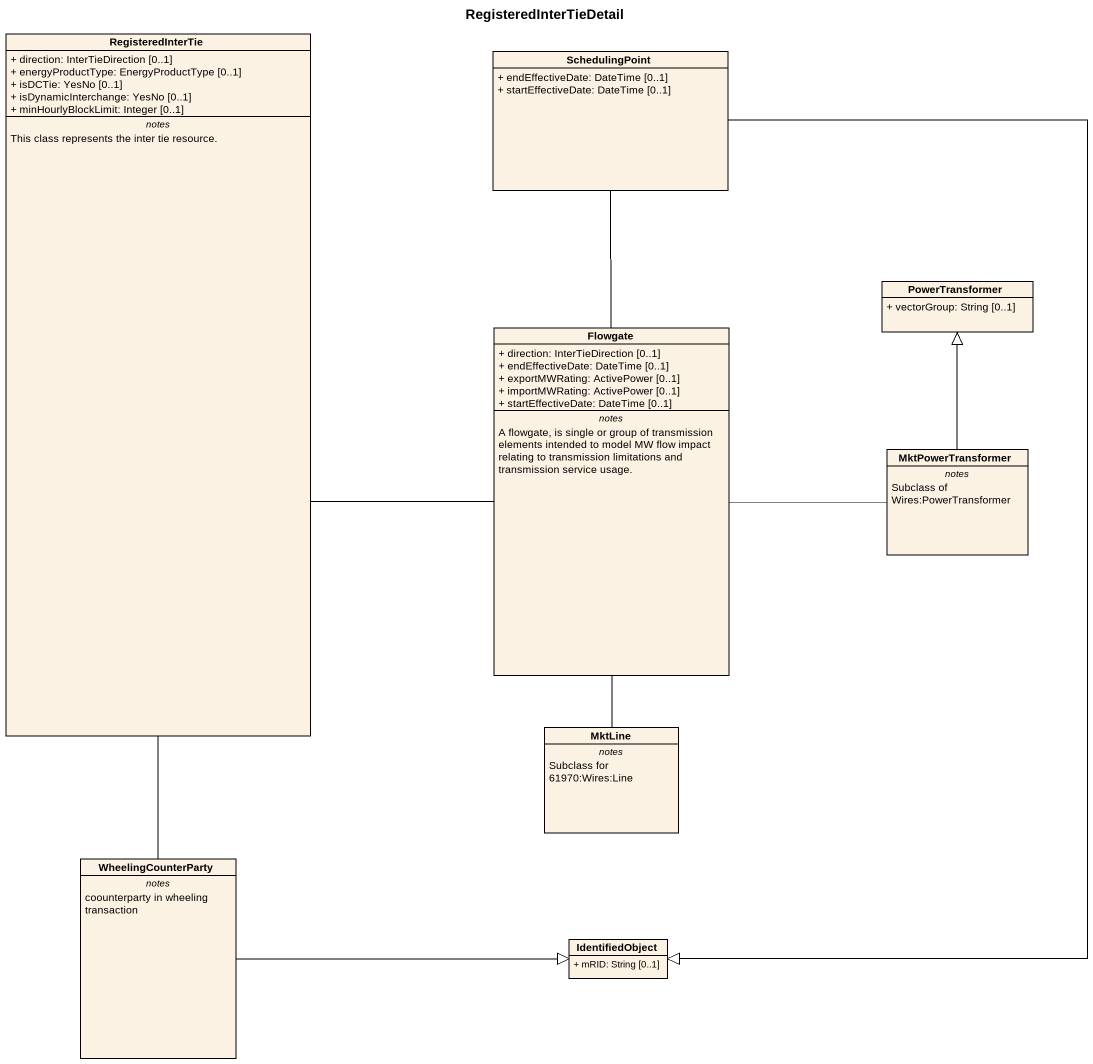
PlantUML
@startuml
title RegisteredInterTieDetail
hide circle
hide empty members
skinparam classAttributeIconSize 0
class RegisteredInterTie {
  + direction: InterTieDirection [0..1]
  + energyProductType: EnergyProductType [0..1]
  + isDCTie: YesNo [0..1]
  + isDynamicInterchange: YesNo [0..1]
  + minHourlyBlockLimit: Integer [0..1]
  -- notes --
  This class represents the inter tie resource.
}
class SchedulingPoint {
  + endEffectiveDate: DateTime [0..1]
  + startEffectiveDate: DateTime [0..1]
}
class PowerTransformer {
  + vectorGroup: String [0..1]
}
class Flowgate {
  + direction: InterTieDirection [0..1]
  + endEffectiveDate: DateTime [0..1]
  + exportMWRating: ActivePower [0..1]
  + importMWRating: ActivePower [0..1]
  + startEffectiveDate: DateTime [0..1]
  -- notes --
  A flowgate, is single or group of transmission elements intended to model MW flow impact relating to transmission limitations and transmission service usage.
}
class MktPowerTransformer {
  -- notes --
  Subclass of Wires:PowerTransformer
}
class MktLine {
  -- notes --
  Subclass for 61970:Wires:Line
}
class WheelingCounterParty {
  -- notes --
  coounterparty in wheeling transaction
}
class IdentifiedObject {
  + mRID: String [0..1]
}
SchedulingPoint --|> IdentifiedObject
Flowgate -left- RegisteredInterTie
Flowgate -up- SchedulingPoint
Flowgate -right- MktPowerTransformer
Flowgate -- MktLine
MktPowerTransformer -up-|> PowerTransformer
WheelingCounterParty -up- RegisteredInterTie
WheelingCounterParty -right-|> IdentifiedObject
@enduml
